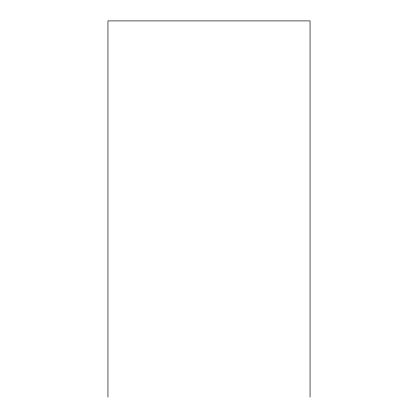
<?xml version="1.0" encoding="UTF-8"?>
<svg xmlns="http://www.w3.org/2000/svg" width="418" height="418" viewBox="0 0 418 418"><rect width="100%" height="100%" fill="white"/><g stroke="black" fill="none" stroke-linecap="round" stroke-linejoin="round"><path stroke-width="0.63" d="M310.051 397.1L310.051 20.9L107.948 20.9L107.948 397.1"/></g></svg>
